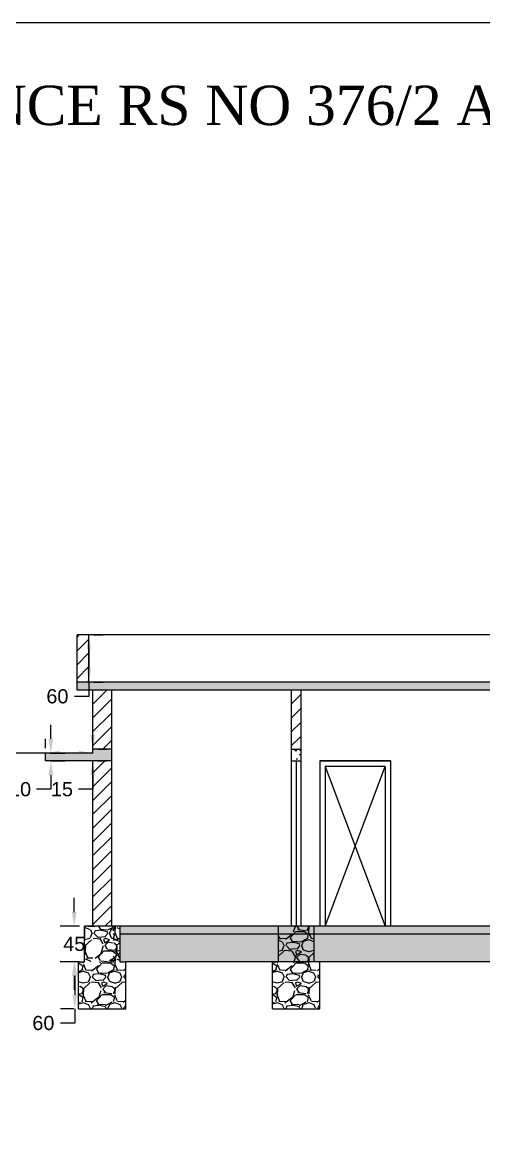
# Model space of a CAD drawing. Header units: inches. Extents: x -2903 to 3367, y -161 to 1064.
# Drawn here: x -123.53 to -117.68, y 1049.95 to 1064.19 of the extents above; entities that cross this region are included whole.
import ezdxf

# ---------------------------------------------------------------- set-up
doc = ezdxf.new("R2010")
doc.units = ezdxf.units.IN
doc.header["$MEASUREMENT"] = 0
doc.linetypes.add('ACAD_ISO03W100', pattern=[30, 12, -18])
doc.styles.add('SA', font='times.ttf')
doc.styles.get("Standard").update_dxf_attribs({"font": 'arial.ttf'})
doc.dimstyles.get("Standard").update_dxf_attribs({"dimtxt": 0.18, "dimasz": 0.18, "dimexe": 0.18, "dimexo": 0.0625, "dimgap": 0.09, "dimtad": 0, "dimtih": 1, "dimtoh": 1, "dimdec": 0, "dimlfac": 100, "dimzin": 0, "dimdsep": 46, "dimtxsty": 'Standard', "dimcen": 0.09, "dimadec": 0, "dimazin": 0, "dimtfac": 1, "dimtdec": 0, "dimtofl": 0, "dimtmove": 0, "dimatfit": 3, "dimfxl": 1, "dimtolj": 1, "dimtzin": 0, "dimarcsym": 0})
pattern_1 = [(49.99999999999999, (-233.3499558439607, 1036.874582260192), (0.2582136657362712, -0.02259076859373424), [0.027, -0.297]), (355, (-233.3499558439607, 1036.874582260192), (-0.04995048010068, 0.2707891681320043), [0.0216, -0.2376]), (100.45144446, (-233.3284380387986, 1036.872699696352), (0.2082631848217603, 0.2481983967487066), [0.02294646911999996, -0.2524111603199994]), (46.18420000000001, (-233.3499558439607, 1036.946582260192), (0.384206879041766, -0.05958694108550755), [0.04049999999999999, -0.4455]), (96.63563549, (-233.3179386157599, 1036.941616669675), (0.3364783004427222, 0.3506826962788381), [0.03441972312, -0.3786169535999999]), (351.1841639899999, (-233.3499558439607, 1036.946582260192), (0.3364783002197183, 0.3506826960971964), [0.0324, -0.35640000036]), (21, (-233.3139558439607, 1036.928582260196), (0.2148865387626462, -0.144942800639522), [0.027, -0.297]), (326.0000000000001, (-233.3139558439607, 1036.928582260196), (0.08759351949176941, 0.2610540162168671), [0.0216, -0.2376]), (71.45144474, (-233.2960486325201, 1036.916503693559), (0.3024800556227896, 0.1161112150102874), [0.0229464684, -0.25241116032]), (37.50000000000001, (-233.3499558439607, 1036.874582260192), (0.00437754791422464, 0.1198417873792721), [0, -0.23472, 0, -0.2412, 0, -0.2385]), (7.499999999999999, (-233.3499558439607, 1036.874582260192), (0.09470503347917349, 0.1419882162776497), [0, -0.13752, 0, -0.22932, 0, -0.0909]), (327.5, (-233.4302358439591, 1036.874582260192), (0.1921760770220672, -0.008119753824376711), [0, -0.09, 0, -0.2808, 0, -0.3726]), (317.5, (-233.4662358439591, 1036.874582260192), (0.209947020963259, 0.03603779363963438), [0, -0.117, 0, -0.18648, 0, -0.2645999999999999])]
pattern_2 = [(45, (-233.3499558439607, 1036.874582260192), (-0.08750446417183526, 0.08750446417183526), [])]

# ---------------------------------------------------------------- blocks, each defined once
blk = doc.blocks.new('*D112')
at = {"color": 0, "lineweight": -2, "transparency": 16777216}
for p, q in [((-123.1727872112398, 1055.086726408648), (-123.1727872112398, 1055.266726408648)), ((-123.177885212298, 1054.906726408648), (-122.9927872112398, 1054.906726408648)), ((-123.177885212298, 1054.806726408657), (-122.9927872112398, 1054.806726408657)), ((-123.1727872112398, 1054.626726408657), (-123.1727872112398, 1054.446726408657)), ((-123.1727872112398, 1054.446726408657), (-123.3527872112398, 1054.446726408657))]:
    blk.add_line(p, q, dxfattribs=at)
at = {"color": 0, "transparency": 16777216}
for points in [[(-123.2027872112398, 1055.086726408648), (-123.1427872112398, 1055.086726408648), (-123.1727872112398, 1054.906726408648)], [(-123.2027872112398, 1054.626726408657), (-123.1427872112398, 1054.626726408657), (-123.1727872112398, 1054.806726408657)]]:
    blk.add_solid(points, dxfattribs=at)
at = {"layer": 'Defpoints', "color": 0, "transparency": 16777216}
for p in [(-123.240385212298, 1054.906726408648), (-123.240385212298, 1054.806726408657), (-123.1727872112398, 1054.806726408657)]:
    blk.add_point(p, dxfattribs=at)
at = {"color": 0, "transparency": 16777216, "insert": (-123.5629304581699, 1054.446726408657), "char_height": 0.18, "attachment_point": 5}
blk.add_mtext('\\A1;10', dxfattribs=at)
blk = doc.blocks.new('*D114')
at = {"color": 0, "lineweight": -2, "transparency": 16777216}
for p, q in [((-122.6278852122987, 1056.406726408648), (-122.5103852122679, 1056.406726408648)), ((-122.6903852122679, 1056.226726408648), (-122.6903852122679, 1055.986726408657)), ((-122.6903852122679, 1055.806726408657), (-122.6903852122679, 1055.626726408657)), ((-122.6278852122987, 1055.806726408657), (-122.5103852122679, 1055.806726408657)), ((-122.6903852122679, 1055.626726408657), (-122.8703852122679, 1055.626726408657))]:
    blk.add_line(p, q, dxfattribs=at)
at = {"color": 0, "transparency": 16777216}
for points in [[(-122.7203852122679, 1056.226726408648), (-122.6603852122679, 1056.226726408648), (-122.6903852122679, 1056.406726408648)], [(-122.7203852122679, 1055.986726408657), (-122.6603852122679, 1055.986726408657), (-122.6903852122679, 1055.806726408657)]]:
    blk.add_solid(points, dxfattribs=at)
at = {"layer": 'Defpoints', "color": 0, "transparency": 16777216}
for p in [(-122.6903852122987, 1056.406726408648), (-122.6903852122987, 1055.806726408657), (-122.6903852122679, 1055.806726408657)]:
    blk.add_point(p, dxfattribs=at)
at = {"color": 0, "transparency": 16777216, "insert": (-123.089491624273, 1055.626726408656), "char_height": 0.18, "attachment_point": 5}
blk.add_mtext('\\A1;60', dxfattribs=at)
blk = doc.blocks.new('*D115')
at = {"color": 0, "lineweight": -2, "transparency": 16777216}
for p, q in [((-123.240385212298, 1054.969226408648), (-123.240385212298, 1055.086726408648)), ((-122.6403852122994, 1054.969226408648), (-122.6403852122994, 1055.086726408648)), ((-123.240385212298, 1054.906726408648), (-123.6646007648221, 1054.906726408648)), ((-122.8203852122994, 1054.906726408648), (-123.0603852122979, 1054.906726408648))]:
    blk.add_line(p, q, dxfattribs=at)
at = {"color": 0, "transparency": 16777216}
for points in [[(-123.0603852122979, 1054.936726408647), (-123.0603852122979, 1054.876726408648), (-123.240385212298, 1054.906726408648)], [(-122.8203852122994, 1054.936726408647), (-122.8203852122994, 1054.876726408648), (-122.6403852122994, 1054.906726408648)]]:
    blk.add_solid(points, dxfattribs=at)
at = {"layer": 'Defpoints', "color": 0, "transparency": 16777216}
for p in [(-123.240385212298, 1054.906726408648), (-122.6403852122994, 1054.906726408648), (-122.6403852122994, 1054.906726408648)]:
    blk.add_point(p, dxfattribs=at)
at = {"color": 0, "transparency": 16777216, "insert": (-123.8837071768276, 1054.906726408648), "char_height": 0.18, "attachment_point": 5}
blk.add_mtext('\\A1;60', dxfattribs=at)
blk = doc.blocks.new('*D116')
at = {"color": 0, "lineweight": -2, "transparency": 16777216}
for p, q in [((-122.8754870353326, 1052.886726408651), (-122.8754870353326, 1053.066726408651)), ((-122.807885212299, 1052.706726408651), (-123.0554870353326, 1052.706726408651)), ((-122.807885212299, 1052.256726408654), (-123.0554870353326, 1052.256726408654)), ((-122.8754870353326, 1052.076726408654), (-122.8754870353326, 1051.896726408654))]:
    blk.add_line(p, q, dxfattribs=at)
at = {"color": 0, "transparency": 16777216}
for points in [[(-122.9054870353326, 1052.886726408651), (-122.8454870353326, 1052.886726408651), (-122.8754870353326, 1052.706726408651)], [(-122.9054870353326, 1052.076726408654), (-122.8454870353326, 1052.076726408654), (-122.8754870353326, 1052.256726408654)]]:
    blk.add_solid(points, dxfattribs=at)
at = {"layer": 'Defpoints', "color": 0, "transparency": 16777216}
for p in [(-122.745385212299, 1052.706726408651), (-122.8754870353326, 1052.256726408654), (-122.745385212299, 1052.256726408654)]:
    blk.add_point(p, dxfattribs=at)
at = {"color": 0, "transparency": 16777216, "insert": (-122.8754870353323, 1052.481726408652), "char_height": 0.18, "attachment_point": 5}
blk.add_mtext('\\A1;45', dxfattribs=at)
blk = doc.blocks.new('*D117')
at = {"color": 0, "lineweight": -2, "transparency": 16777216}
for p, q in [((-122.8828852122998, 1052.256726408654), (-123.0483730101703, 1052.256726408654)), ((-122.8683730101703, 1052.076726408654), (-122.8683730101703, 1051.836726408648)), ((-122.8828852122998, 1051.656726408648), (-123.0483730101703, 1051.656726408648)), ((-122.8683730101703, 1051.656726408648), (-122.8683730101703, 1051.476726408648)), ((-122.8683730101703, 1051.476726408648), (-123.0483730101703, 1051.476726408648))]:
    blk.add_line(p, q, dxfattribs=at)
at = {"color": 0, "transparency": 16777216}
for points in [[(-122.8983730101703, 1052.076726408654), (-122.8383730101703, 1052.076726408654), (-122.8683730101703, 1052.256726408654)], [(-122.8983730101703, 1051.836726408648), (-122.8383730101703, 1051.836726408648), (-122.8683730101703, 1051.656726408648)]]:
    blk.add_solid(points, dxfattribs=at)
at = {"layer": 'Defpoints', "color": 0, "transparency": 16777216}
for p in [(-122.8203852122998, 1052.256726408654), (-122.8683730101703, 1051.656726408648), (-122.8203852122998, 1051.656726408648)]:
    blk.add_point(p, dxfattribs=at)
at = {"color": 0, "transparency": 16777216, "insert": (-123.2674794221755, 1051.476726408648), "char_height": 0.18, "attachment_point": 5}
blk.add_mtext('\\A1;60', dxfattribs=at)
blk = doc.blocks.new('*D131')
at = {"color": 0, "lineweight": -2, "transparency": 16777216}
for p, q in [((-122.6403852122686, 1055.136726408651), (-122.6403852122686, 1055.316726408651)), ((-122.5778852122995, 1054.956726408651), (-122.4603852122686, 1054.956726408651)), ((-122.5778852122995, 1054.806726408657), (-122.4603852122686, 1054.806726408657)), ((-122.6403852122686, 1054.626726408657), (-122.6403852122686, 1054.446726408657)), ((-122.6403852122686, 1054.446726408657), (-122.8203852122686, 1054.446726408657))]:
    blk.add_line(p, q, dxfattribs=at)
at = {"color": 0, "transparency": 16777216}
for points in [[(-122.6703852122686, 1055.136726408651), (-122.6103852122686, 1055.136726408651), (-122.6403852122686, 1054.956726408651)], [(-122.6703852122686, 1054.626726408657), (-122.6103852122686, 1054.626726408657), (-122.6403852122686, 1054.806726408657)]]:
    blk.add_solid(points, dxfattribs=at)
at = {"layer": 'Defpoints', "color": 0, "transparency": 16777216}
for p in [(-122.6403852122995, 1054.956726408651), (-122.6403852122995, 1054.806726408657), (-122.6403852122686, 1054.806726408657)]:
    blk.add_point(p, dxfattribs=at)
at = {"color": 0, "transparency": 16777216, "insert": (-123.0315107238645, 1054.446726408657), "char_height": 0.18, "attachment_point": 5}
blk.add_mtext('\\A1;15', dxfattribs=at)

msp = doc.modelspace()

# ---------------------------------------------------------------- hatches: boundary and pattern name
h = msp.add_hatch()
h.set_pattern_fill('AR-CONC', color=256, scale=0.036)
h.set_pattern_definition(pattern_1)
h.paths.add_polyline_path([(-116.2203852123012, 1055.556726408656), (-116.2203852123012, 1055.70672640865), (-114.370385212299, 1055.70672640865), (-114.370385212299, 1055.806726408656), (-122.8403852123001, 1055.806726408656), (-122.8403852123001, 1055.70672640865), (-116.4603852122991, 1055.70672640865), (-116.4603852122991, 1055.556726408656)])
h.paths.add_polyline_path([(-122.4003852123014, 1054.806726408656), (-122.4003852123014, 1054.95672640865), (-122.6403852122994, 1054.95672640865), (-122.6403852122994, 1054.906726408648), (-123.240385212298, 1054.906726408648), (-123.240385212298, 1054.806726408656)])
h.paths.add_polyline_path([(-112.9303852123003, 1054.866726408654), (-112.9303852123003, 1054.686726408646), (-113.1703852122982, 1054.686726408646), (-113.1703852122982, 1054.506726408653), (-113.4103852122998, 1054.506726408653), (-113.4103852122998, 1054.326726408646), (-113.6503852123014, 1054.326726408646), (-113.6503852123014, 1054.146726408653), (-113.8903852122994, 1054.146726408653), (-113.8903852122994, 1053.966726408645), (-114.130385212301, 1053.966726408645), (-114.130385212301, 1053.786726408652), (-114.370385212299, 1053.786726408652), (-114.370385212299, 1053.606726408645), (-114.6103852123006, 1053.606726408645), (-114.6103852123006, 1053.426726408652), (-114.8503852122985, 1053.426726408652), (-114.8503852122985, 1053.246726408659), (-115.0903852123001, 1053.246726408659), (-115.0903852123001, 1053.066726408651), (-115.3303852123017, 1053.066726408651), (-115.3303852123017, 1052.886726408658), (-115.5703852122997, 1052.886726408658), (-115.5703852122997, 1052.70672640865), (-115.4037185456318, 1052.70672640865), (-112.6570518789658, 1054.766726408648), (-112.0303852122988, 1054.766726408648), (-112.0303852122988, 1054.866726408654)])
h.paths.add_polyline_path([(-111.7903852123009, 1054.766726408648), (-111.7903852123009, 1054.806726408656), (-111.1903852122987, 1054.806726408656), (-111.1903852122987, 1054.906726408648), (-111.7903852123009, 1054.906726408648), (-111.7903852123009, 1054.95672640865), (-112.0303852122988, 1054.95672640865), (-112.0303852122988, 1054.766726408648)])
h.paths.add_polyline_path([(-111.5903852123001, 1058.506726408653), (-111.5903852123001, 1058.606726408645), (-116.6603852122998, 1058.606726408645), (-116.6603852122998, 1058.506726408653)])
h = msp.add_hatch()
h.set_pattern_fill('ANSI31', color=256, scale=0.99)
h.set_pattern_definition(pattern_2)
h.paths.add_polyline_path([(-122.6403852122994, 1052.70672640865), (-122.4003852123014, 1052.70672640865), (-122.4003852123014, 1054.806726408656), (-122.6403852122994, 1054.806726408656)])
h.paths.add_polyline_path([(-122.6403852122994, 1054.95672640865), (-122.4003852123014, 1054.95672640865), (-122.4003852123014, 1055.70672640865), (-122.6403852122994, 1055.70672640865)])
h.paths.add_polyline_path([(-116.2203852123012, 1058.506726408653), (-116.4603852122991, 1058.506726408653), (-116.4603852122991, 1055.806726408656), (-116.2203852123012, 1055.806726408656)])
h.paths.add_polyline_path([(-111.7903852123009, 1058.506726408653), (-112.0303852122988, 1058.506726408653), (-112.0303852122988, 1055.806726408656), (-111.7903852123009, 1055.806726408656), (-111.7903852123009, 1056.303303163556), (-111.8283836738801, 1056.265304701984), (-111.7995792073625, 1056.249488607441), (-111.8995062704225, 1056.174086554019), (-111.8283836738801, 1056.265304701984), (-111.7903852123009, 1056.303303163556)])
h.paths.add_polyline_path([(-111.7903852123009, 1055.70672640865), (-112.0303852122988, 1055.70672640865), (-112.0303852122988, 1054.95672640865), (-111.7903852123009, 1054.95672640865)])
h.paths.add_polyline_path([(-112.0303852122988, 1052.917261043927), (-111.7903852123009, 1053.067656072875), (-111.7903852123009, 1054.766726408648), (-112.0303852122988, 1054.766726408648)])
h.paths.add_polyline_path([(-111.7903852123009, 1053.067656072875), (-112.0303852122988, 1052.917261043927), (-112.0303852122988, 1052.70672640865), (-111.7903852123009, 1052.70672640865)])
h.paths.add_polyline_path([(-112.777939812865, 1053.549973339075), (-112.2683900175025, 1053.549973339075), (-112.2683900175025, 1053.920901033474), (-112.777939812865, 1053.920901033474)], flags=9)
h = msp.add_hatch()
h.set_pattern_fill('ANSI31', color=256, scale=0.99)
h.set_pattern_definition(pattern_2)
h.paths.add_polyline_path([(-122.6903852122987, 1056.406726408648), (-122.8403852123001, 1056.406726408648), (-122.8403852123001, 1055.806726408656), (-122.6903852122987, 1055.806726408656)])
h = msp.add_hatch()
h.set_pattern_fill('ANSI31', color=256)
h.set_pattern_definition([(45, (-233.3499558439607, 1036.874582260192), (-0.08838834764831845, 0.08838834764831845), [])])
h.paths.add_polyline_path([(-120.120385212299, 1054.95672640865), (-120.0003852123, 1054.95672640865), (-120.0003852123, 1055.70672640865), (-120.120385212299, 1055.70672640865)])
h = msp.add_hatch()
h.set_pattern_fill('AR-CONC', color=256, scale=0.036)
h.set_pattern_definition([(49.99999999999999, (-233.3499558439607, 1036.874582260192), (0.2582136657362712, -0.02259076859373424), [0.027, -0.297]), (355, (-233.3499558439607, 1036.874582260192), (-0.04995048010068, 0.2707891681320043), [0.0216, -0.2376]), (100.45144446, (-233.3284380387986, 1036.872699696352), (0.2082631848217603, 0.2481983967487066), [0.02294646911999997, -0.2524111603199995]), (46.18420000000001, (-233.3499558439607, 1036.946582260192), (0.384206879041766, -0.05958694108550755), [0.04049999999999999, -0.4455]), (96.63563549, (-233.3179386157599, 1036.941616669675), (0.3364783004427222, 0.3506826962788381), [0.03441972312, -0.3786169535999999]), (351.1841639899999, (-233.3499558439607, 1036.946582260192), (0.3364783002197183, 0.3506826960971964), [0.0324, -0.35640000036]), (21, (-233.3139558439607, 1036.928582260196), (0.2148865387626462, -0.144942800639522), [0.027, -0.297]), (326.0000000000001, (-233.3139558439607, 1036.928582260196), (0.08759351949176941, 0.2610540162168671), [0.0216, -0.2376]), (71.45144474, (-233.2960486325201, 1036.916503693559), (0.3024800556227896, 0.1161112150102874), [0.0229464684, -0.25241116032]), (37.50000000000001, (-233.3499558439607, 1036.874582260192), (0.00437754791422464, 0.1198417873792721), [0, -0.23472, 0, -0.2412, 0, -0.2385]), (7.499999999999999, (-233.3499558439607, 1036.874582260192), (0.09470503347917349, 0.1419882162776497), [0, -0.13752, 0, -0.22932, 0, -0.0909]), (327.5, (-233.4302358439591, 1036.874582260192), (0.1921760770220672, -0.008119753824376711), [0, -0.09, 0, -0.2808, 0, -0.3726]), (317.5, (-233.4662358439591, 1036.874582260192), (0.209947020963259, 0.03603779363963438), [0, -0.117, 0, -0.18648, 0, -0.2645999999999999])])
h.paths.add_polyline_path([(-120.0003852123, 1054.95672640865), (-120.120385212299, 1054.95672640865), (-120.120385212299, 1054.806726408656), (-120.0003852123, 1054.806726408656)])
at = {"ltscale": 0.1}
h = msp.add_hatch(dxfattribs=at)
h.set_pattern_fill('GRAVEL', color=256, scale=0.4, style=0)
h.set_pattern_definition([(228.012787504, (-122.0753511645589, 1052.858657562159), (-3.200000000000025, -3.6), [0.0538144, -5.327635218829479]), (184.969740728, (-122.111351164559, 1052.818657562151), (4.79999999999999, 0.4000000000000142), [0.0923472, -9.142369904491998]), (132.510447078, (-122.2033511645595, 1052.810657562149), (4.000000000000047, -4.399999999999946), [0.0651152, -6.446413038439879]), (267.273689006, (-122.3593511645586, 1052.710657562158), (0.4000000000000097, 8.000000000000009), [0.08409519999999962, -8.325423216651537]), (292.833654178, (-122.3633511645594, 1052.626657562155), (-1.999999999999995, 4.800000000000012), [0.08246199999999962, -8.163749251235258]), (357.273689006, (-122.3313511645601, 1052.550657562154), (-8.000000000000009, 0.4000000000000103), [0.08409519999999962, -8.325423216651537]), (37.6942404667, (-122.2473511645612, 1052.546657562154), (-5.199999999999998, -3.999999999999986), [0.1112116, -11.0099394195664]), (72.2553283749, (-122.1593511645615, 1052.614657562153), (2.800000000000011, 8.800000000000002), [0.1049951999999995, -10.39452859872529]), (121.429565615, (-122.1273511645586, 1052.714657562159), (-3.200000000000008, 5.199999999999993), [0.08438, -8.3536292438916]), (175.236358309, (-122.1713511645603, 1052.786657562159), (4.399999999999994, -0.4000000000000153), [0.0963328, -4.720305031516919]), (222.397437798, (-122.267351164558, 1052.79465756216), (-4.799999999999981, -4.399999999999988), [0.1245792, -12.33335000191796]), (138.814074834, (-121.9633511645616, 1052.706657562157), (-2.800000000000013, 2.399999999999999), [0.04252039999999981, -4.209537925093853]), (171.46923439, (-121.9953511645608, 1052.734657562148), (5.199999999999998, -0.799999999999998), [0.0808948, -8.008604566462799]), (225, (-122.0753511645589, 1052.746657562151), (0, -0.3999999999999732), [0.0565684, -0.50911702494924]), (203.198590514, (-122.103351164561, 1052.79465756216), (1.999999999999995, 0.7999999999999902), [0.0304632, -3.01584604234556]), (291.801409486, (-122.1313511645594, 1052.782657562158), (-0.3999999999998736, 1.200000000000041), [0.04308119999999999, -2.1109847228538]), (30.96375653209999, (-122.1153511645598, 1052.74265756215), (1.200000000000021, 0.799999999999992), [0.0699716, -2.262409157938119]), (161.565051177, (-122.0553511645585, 1052.778657562157), (0.8000000000000046, -0.3999999999999907), [0.0505964, -1.214314664067359]), (16.389540334, (-122.3633511645594, 1052.782657562158), (3.999999999999986, 1.200000000000017), [0.07088, -7.017138058667758]), (70.3461759419, (-122.2953511645601, 1052.802657562147), (-1.600000000000488, -4.400000000001358), [0.0594644, -5.886963098927599]), (293.198590514, (-122.0553511645585, 1052.858657562159), (-0.7999999999999883, 1.999999999999995), [0.060926, -2.98538324234556]), (343.610459666, (-122.0313511645609, 1052.802657562147), (-3.999999999999986, 1.200000000000017), [0.07087999999999962, -7.017138058667565]), (339.44395478, (-122.3633511645594, 1052.534657562151), (-2.000000000000014, 0.8000000000000097), [0.06835199999999962, -3.349249498126981]), (294.775140569, (-122.2993511645609, 1052.510657562161), (-2.000000000000002, 4.400000000000001), [0.0572712, -5.669857225310401]), (66.8014094864, (-122.0513511645613, 1052.45865756215), (0.7999999999999928, 1.999999999999985), [0.060926, -2.98538324234556]), (17.3540246363, (-122.0273511645601, 1052.514657562162), (-5.199999999999991, -1.599999999999984), [0.06705239999999998, -6.638169445695998]), (69.44395478040002, (-122.2473511645612, 1052.45865756215), (-0.8000000000000028, -1.99999999999998), [0.03417599999999981, -3.383425498126981]), (101.3099324739999, (-122.0753511645589, 1052.45865756215), (-0.3999999999999855, 1.600000000000004), [0.020396, -2.019211805437119]), (165.963756532, (-122.0793511645597, 1052.478657562154), (1.199999999999979, -0.4000000000000006), [0.082462, -1.56678025024708]), (186.009005957, (-122.1593511645615, 1052.498657562158), (4.000000000000015, 0.3999999999999932), [0.07642, -7.565569269817117]), (303.690067526, (-122.1153511645598, 1052.706657562157), (-0.3999999999999949, 0.7999999999999944), [0.05768879999999982, -1.384531710185587]), (353.157226587, (-122.0833511645606, 1052.658657562147), (6.800000000000006, -0.8000000000000211), [0.1007176, -9.97102504961132]), (60.9453959009, (-121.9833511645584, 1052.646657562159), (-1.599999999999988, -2.79999999999999), [0.0411824, -4.077069656394797]), (90, (-121.9633511645616, 1052.682657562152), (-0.4, 0.4), [0.024, -0.376]), (120.256437164, (-122.1673511645595, 1052.510657562161), (1.600000000000003, -2.800000000000001), [0.0555696, -5.501407995779921]), (48.01278750419999, (-122.1953511645615, 1052.558657562156), (3.2, 3.59999999999999), [0.1076288, -5.273820818829479]), (0, (-122.1233511645614, 1052.638657562158), (0.4, 0.4), [0.104, -0.296]), (325.3048464690001, (-122.0193511645584, 1052.638657562158), (4.000000000000055, -2.79999999999993), [0.06324559999999962, -6.261309720336774]), (254.0546040990001, (-121.9673511645587, 1052.60265756215), (-0.4000000000000151, -1.6), [0.0582408, -2.853803155712201]), (207.645975364, (-121.9833511645584, 1052.546657562154), (-7.599999999999981, -4.000000000000015), [0.094826, -9.387789672903759]), (175.42607874, (-122.0673511645609, 1052.502657562159), (-5.199999999999982, 0.4000000000000006), [0.1003196, -9.931629363187561])])
h.paths.add_polyline_path([(-122.2953852122982, 1052.70672640865), (-122.3803852122974, 1052.70672640865), (-122.3803852122974, 1052.256726408653), (-122.2953852122982, 1052.256726408653)])
h.paths.add_polyline_path([(-122.2203852122975, 1052.256726408653), (-122.3803852122974, 1052.256726408653), (-122.3803852122974, 1051.656726408648), (-122.2203852122975, 1051.656726408648)])
h.paths.add_polyline_path([(-122.3803852122974, 1052.256726408653), (-122.6203623424763, 1052.256726408653), (-122.6203623424763, 1051.656726408648), (-122.3803852122974, 1051.656726408648)])
h.paths.add_polyline_path([(-122.6203623424763, 1052.256726408653), (-122.8203852122997, 1052.256726408653), (-122.8203852122997, 1051.656726408648), (-122.6203623424763, 1051.656726408648)])
h = msp.add_hatch(dxfattribs=at)
h.set_pattern_fill('GRAVEL', color=256, scale=0.4, style=0)
h.set_pattern_definition([(228.0128, (-469.2514532359519, 1314.211306313518), (-3.199999292863263, -3.600000536642897), [0.0538144, -5.327635199999996]), (184.9697, (-469.2874532359519, 1314.17130631351), (4.800000420607052, 0.3999965228028208), [0.0923472, -9.14237]), (132.5104, (-469.3794532359525, 1314.163306313523), (3.999996287338721, -4.400003469548479), [0.0651152, -6.4464128]), (267.2737, (-469.5354532359552, 1314.063306313517), (0.3999984070908762, 8.000000117989387), [0.0840952, -8.325423200000001]), (292.8337, (-469.5394532359524, 1313.979306313514), (-2.000003962174856, 4.79999856471111), [0.082462, -8.163749200000002]), (357.2737, (-469.5074532359531, 1313.903306313513), (-8.000000117989387, 0.3999984070908766), [0.0840952, -8.325423200000001]), (37.6942, (-469.4234532359542, 1313.899306313513), (-5.200002938247191, -3.999996162064212), [0.1112116, -11.0099396]), (72.2553, (-469.3354532359544, 1313.967306313512), (2.800004305082163, 8.799998492495671), [0.1049952, -10.3945284]), (121.4296, (-469.3034532359552, 1314.067306313518), (-3.200003293670546, 5.199998014597027), [0.08437999999999962, -8.353629199999938]), (175.2364, (-469.3474532359533, 1314.139306313518), (4.400000378527833, -0.3999966130645042), [0.09633279999999943, -4.720305199999954]), (222.3974, (-469.4434532359546, 1314.147306313519), (-4.800002940429295, -4.399996832805646), [0.1245792, -12.33335]), (138.8141, (-469.1394532359545, 1314.059306313516), (-2.800001178722286, 2.399998925337102), [0.0425204, -4.209537599999999]), (171.4692, (-469.1714532359538, 1314.087306313522), (5.199999313926046, -0.8000031640159161), [0.08089479999999942, -8.008604399999916]), (225, (-469.2514532359519, 1314.09930631351), (0, -0.4000001237795809), [0.0565684, -0.5091168000000001]), (203.1986, (-469.279453235954, 1314.147306313519), (1.99999989226683, 0.8000005301059417), [0.0304632, -3.015845999999998]), (291.8014, (-469.3074532359524, 1314.135306313517), (-0.3999999642002595, 1.200000109204307), [0.04308119999999999, -2.110984799999995]), (30.9638, (-469.2914532359528, 1314.095306313523), (1.199999208915198, 0.8000009934162928), [0.06997159999999943, -2.262409199999976]), (161.5651, (-469.2314532359514, 1314.131306313516), (0.800000173837185, -0.3999993612890831), [0.05059639999999981, -1.214314799999991]), (16.38950000000001, (-469.5394532359524, 1314.135306313517), (4.000000879364779, 1.199997083927186), [0.07088, -7.017138]), (70.3462, (-469.471453235953, 1314.155306313521), (-1.599998098948698, -4.400000854242488), [0.0594644, -5.8869632]), (293.1986, (-469.2314532359514, 1314.211306313518), (-0.8000005301059417, 1.99999989226683), [0.060926, -2.9853832]), (343.6105, (-469.2074532359538, 1314.155306313521), (-4.000000879364779, 1.199997083927186), [0.07087999999999943, -7.017137999999952]), (339.4440000000002, (-469.5394532359524, 1313.88730631351), (-2.000000737816963, 0.7999983985686338), [0.068352, -3.349249599999998]), (294.7751, (-469.4754532359539, 1313.86330631352), (-1.999996875698067, 4.400001368735647), [0.05727119999999971, -5.669857199999952]), (66.80140000000002, (-469.2274532359543, 1313.811306313524), (0.8000005301059419, 1.99999989226683), [0.060926, -2.9853832]), (17.35400000000001, (-469.203453235953, 1313.867306313521), (-5.200000807638731, -1.599997800903645), [0.06705239999999997, -6.638169599999993]), (69.444, (-469.4234532359542, 1313.811306313524), (-0.7999983985686347, -2.000000737816963), [0.034176, -3.383425599999998]), (101.3098999999999, (-469.2514532359519, 1313.811306313524), (-0.3999990528646422, 1.600000300892379), [0.020396, -2.019211599999993]), (165.9638, (-469.2554532359527, 1313.831306313513), (1.200000218395895, -0.3999992229444983), [0.082462, -1.566779999999999]), (186.0089999999999, (-469.3354532359544, 1313.851306313517), (3.999999900362416, 0.3999997269927366), [0.07642, -7.565569199999998]), (303.6901, (-469.2914532359528, 1314.059306313516), (-0.4000005338028763, 0.7999998231084642), [0.05768880000000001, -1.3845316]), (353.1572, (-469.2594532359535, 1314.011306313521), (6.799999746191419, -0.8000031991699043), [0.1007176, -9.9710252]), (60.94540000000001, (-469.1594532359513, 1313.999306313518), (-1.60000001087971, -2.800000153827874), [0.04118239999999971, -4.077069599999962]), (90, (-469.1394532359545, 1314.035306313511), (-0.4, 0.4), [0.024, -0.376]), (120.2563999999999, (-469.3434532359524, 1313.86330631352), (1.599997954721074, -2.800000982341893), [0.0555696, -5.501408000000001]), (48.01279999999999, (-469.3714532359545, 1313.911306313515), (3.199999292863263, 3.600000536642899), [0.1076288, -5.273820799999998]), (0, (-469.2994532359544, 1313.991306313517), (0.4, 0.4), [0.104, -0.296]), (325.3048, (-469.195453235955, 1313.991306313517), (-3.999997703595008, 2.800003443837783), [0.0632456, -6.261309599999998]), (254.0546, (-469.1434532359517, 1313.955306313509), (-0.3999999557185525, -1.60000005066086), [0.0582408, -2.8538032]), (207.6459999999999, (-469.1594532359513, 1313.899306313513), (-7.599998322871838, -4.000003085267672), [0.094826, -9.3877896]), (175.4261, (-469.2434532359539, 1313.855306313518), (-5.200000223324854, 0.3999979204644336), [0.1003195999999993, -9.931629599999908])])
h.paths.add_polyline_path([(-122.2953852122982, 1052.70672640865), (-122.620385212299, 1052.70672640865), (-122.745385212299, 1052.70672640865), (-122.745385212299, 1052.556726408656), (-122.745385212299, 1052.256726408653), (-122.2953852122982, 1052.256726408653)])
h = msp.add_hatch()
h.set_pattern_fill('AR-CONC', color=256, scale=0.036)
h.set_pattern_definition(pattern_1)
h.paths.add_polyline_path([(-112.1353852122984, 1052.606726408645), (-112.1353852122984, 1052.70672640865), (-112.2903679794535, 1052.70672640865), (-112.406907530366, 1052.657990126448), (-112.3892217909224, 1052.70672640865), (-122.2953852122982, 1052.70672640865), (-122.2953852122982, 1052.606726408645)])
h = msp.add_hatch(dxfattribs=at)
h.set_pattern_fill('GRAVEL', color=256, scale=0.4, style=0)
h.set_pattern_definition([(228.012787504, (-119.6153511645598, 1052.858657562159), (-3.200000000000025, -3.6), [0.0538144, -5.327635218829479]), (184.969740728, (-119.6513511645599, 1052.818657562151), (4.79999999999999, 0.4000000000000142), [0.0923472, -9.142369904491998]), (132.510447078, (-119.7433511645604, 1052.810657562149), (4.000000000000047, -4.399999999999946), [0.0651152, -6.446413038439879]), (267.273689006, (-119.8993511645594, 1052.710657562158), (0.4000000000000097, 8.000000000000009), [0.0840951999999996, -8.325423216651535]), (292.833654178, (-119.9033511645603, 1052.626657562155), (-1.999999999999995, 4.800000000000012), [0.0824619999999996, -8.163749251235256]), (357.273689006, (-119.871351164561, 1052.550657562154), (-8.000000000000009, 0.4000000000000103), [0.0840951999999996, -8.325423216651535]), (37.6942404667, (-119.7873511645585, 1052.546657562154), (-5.199999999999998, -3.999999999999986), [0.1112116, -11.0099394195664]), (72.2553283749, (-119.6993511645587, 1052.614657562153), (2.800000000000011, 8.800000000000002), [0.1049951999999995, -10.39452859872529]), (121.429565615, (-119.6673511645595, 1052.714657562159), (-3.200000000000008, 5.199999999999993), [0.08438, -8.3536292438916]), (175.236358309, (-119.7113511645612, 1052.786657562159), (4.399999999999994, -0.4000000000000153), [0.0963328, -4.720305031516919]), (222.397437798, (-119.8073511645589, 1052.79465756216), (-4.799999999999981, -4.399999999999988), [0.1245792, -12.33335000191796]), (138.814074834, (-119.5033511645588, 1052.706657562157), (-2.800000000000013, 2.399999999999999), [0.04252039999999981, -4.209537925093852]), (171.46923439, (-119.5353511645617, 1052.734657562148), (5.199999999999998, -0.799999999999998), [0.0808948, -8.008604566462799]), (225, (-119.6153511645598, 1052.746657562151), (0, -0.3999999999999732), [0.0565684, -0.50911702494924]), (203.198590514, (-119.6433511645582, 1052.79465756216), (1.999999999999995, 0.7999999999999902), [0.0304632, -3.01584604234556]), (291.801409486, (-119.6713511645603, 1052.782657562158), (-0.3999999999998736, 1.200000000000041), [0.04308119999999999, -2.1109847228538]), (30.96375653209999, (-119.6553511645607, 1052.74265756215), (1.200000000000021, 0.799999999999992), [0.0699716, -2.262409157938119]), (161.565051177, (-119.5953511645594, 1052.778657562157), (0.8000000000000046, -0.3999999999999907), [0.0505964, -1.214314664067359]), (16.389540334, (-119.9033511645603, 1052.782657562158), (3.999999999999986, 1.200000000000017), [0.07088, -7.017138058667758]), (70.3461759419, (-119.835351164561, 1052.802657562147), (-1.600000000000488, -4.400000000001358), [0.0594644, -5.886963098927599]), (293.198590514, (-119.5953511645594, 1052.858657562159), (-0.7999999999999883, 1.999999999999995), [0.060926, -2.98538324234556]), (343.610459666, (-119.5713511645617, 1052.802657562147), (-3.999999999999986, 1.200000000000017), [0.07087999999999961, -7.017138058667564]), (339.44395478, (-119.9033511645603, 1052.534657562151), (-2.000000000000014, 0.8000000000000097), [0.06835199999999961, -3.349249498126981]), (294.775140569, (-119.8393511645581, 1052.510657562161), (-2.000000000000002, 4.400000000000001), [0.0572712, -5.669857225310401]), (66.8014094864, (-119.5913511645585, 1052.45865756215), (0.7999999999999928, 1.999999999999985), [0.060926, -2.98538324234556]), (17.3540246363, (-119.5673511645609, 1052.514657562162), (-5.199999999999991, -1.599999999999984), [0.06705239999999998, -6.638169445695998]), (69.44395478040002, (-119.7873511645585, 1052.45865756215), (-0.8000000000000028, -1.99999999999998), [0.0341759999999998, -3.383425498126981]), (101.3099324739999, (-119.6153511645598, 1052.45865756215), (-0.3999999999999855, 1.600000000000004), [0.020396, -2.019211805437119]), (165.963756532, (-119.6193511645606, 1052.478657562154), (1.199999999999979, -0.4000000000000006), [0.082462, -1.56678025024708]), (186.009005957, (-119.6993511645587, 1052.498657562158), (4.000000000000015, 0.3999999999999932), [0.07642, -7.565569269817117]), (303.690067526, (-119.6553511645607, 1052.706657562157), (-0.3999999999999949, 0.7999999999999944), [0.05768879999999981, -1.384531710185587]), (353.157226587, (-119.6233511645614, 1052.658657562147), (6.800000000000006, -0.8000000000000211), [0.1007176, -9.97102504961132]), (60.9453959009, (-119.5233511645592, 1052.646657562159), (-1.599999999999988, -2.79999999999999), [0.0411824, -4.077069656394797]), (90, (-119.5033511645588, 1052.682657562152), (-0.4, 0.4), [0.024, -0.376]), (120.256437164, (-119.7073511645604, 1052.510657562161), (1.600000000000003, -2.800000000000001), [0.0555696, -5.501407995779921]), (48.01278750419999, (-119.7353511645588, 1052.558657562156), (3.2, 3.59999999999999), [0.1076288, -5.273820818829479]), (0, (-119.6633511645587, 1052.638657562158), (0.4, 0.4), [0.104, -0.296]), (325.3048464690001, (-119.5593511645593, 1052.638657562158), (4.000000000000055, -2.79999999999993), [0.06324559999999961, -6.261309720336773]), (254.0546040990001, (-119.5073511645596, 1052.60265756215), (-0.4000000000000151, -1.6), [0.0582408, -2.853803155712201]), (207.645975364, (-119.5233511645592, 1052.546657562154), (-7.599999999999981, -4.000000000000015), [0.094826, -9.387789672903759]), (175.42607874, (-119.6073511645582, 1052.502657562159), (-5.199999999999982, 0.4000000000000006), [0.1003196, -9.931629363187561])])
h.paths.add_polyline_path([(-119.8353852122991, 1052.70672640865), (-120.2853852122998, 1052.70672640865), (-120.2853852122998, 1052.256726408653), (-119.8353852122991, 1052.256726408653)])
h.paths.add_polyline_path([(-119.7603852122984, 1052.256726408653), (-120.2853852122998, 1052.256726408653), (-119.9203852122982, 1051.656726408648), (-119.7603852122984, 1051.656726408648)])
h.paths.add_polyline_path([(-120.2853852122998, 1052.256726408653), (-120.1603623424735, 1052.256726408653), (-120.1603623424735, 1051.656726408648), (-119.9203852122982, 1051.656726408648)], flags=16)
h.paths.add_polyline_path([(-120.1603623424735, 1052.256726408653), (-120.3603852123006, 1052.256726408653), (-120.3603852123006, 1051.656726408648), (-120.1603623424735, 1051.656726408648)])
h = msp.add_hatch()
h.set_pattern_fill('AR-SAND', color=256, scale=0.09)
h.set_pattern_definition([(37.50000000000001, (-233.3499558439607, 1036.874582260192), (-0.005669402229864734, 0.1734141392111843), [0, -0.1368, 0, -0.153, 0, -0.14625]), (7.499999999999999, (-233.3499558439607, 1036.874582260192), (0.1592799034740954, 0.2539931458706766), [0, -0.07379999999999999, 0, -0.1233, 0, -0.04725]), (327.5, (-233.4606558439582, 1036.874582260192), (0.2802727675576345, 0.0005093148183268447), [0, -0.045, 0, -0.162, 0, -0.2115]), (317.5, (-233.4606558439582, 1036.874582260192), (0.2705513944115064, 0.07899080084408244), [0, -0.0225, 0, -0.1062, 0, -0.1215])])
h.paths.add_polyline_path([(-112.2103852122991, 1052.256726408653), (-112.1353852122984, 1052.256726408653), (-112.1353852122984, 1052.606726408645), (-122.2953852122982, 1052.606726408645), (-122.2953852122982, 1052.256726408653), (-122.2203623424748, 1052.256726408653)])

# ---------------------------------------------------------------- linework, layer by layer
for p, q in [((-122.8403852123001, 1055.70672640865), (-122.8403852123001, 1056.406726408648)), ((-116.4603852122991, 1056.406726408648), (-122.8403852123001, 1056.406726408648)), ((-122.6903852122987, 1055.806726408656), (-122.6903852122987, 1056.406726408648)), ((-114.370385212299, 1055.806726408656), (-122.8403852123001, 1055.806726408656)), ((-116.4603852122991, 1055.70672640865), (-122.8403852123001, 1055.70672640865)), ((-122.6403852122994, 1054.906726408648), (-122.6403852122994, 1055.70672640865)), ((-122.4003852123014, 1052.70672640865), (-122.4003852123014, 1055.70672640865)), ((-120.120385212299, 1055.70672640865), (-120.120385212299, 1052.70672640865)), ((-120.0003852123, 1055.70672640865), (-120.0003852123, 1052.70672640865)), ((-123.240385212298, 1054.806726408656), (-123.240385212298, 1054.906726408648)), ((-122.6403852122994, 1054.906726408648), (-123.240385212298, 1054.906726408648)), ((-122.4003852123014, 1054.95672640865), (-122.6403852122994, 1054.95672640865)), ((-120.120385212299, 1054.95672640865), (-120.0003852123, 1054.95672640865)), ((-122.4003852123014, 1054.806726408656), (-123.240385212298, 1054.806726408656)), ((-122.6403852122994, 1052.700950167869), (-122.6403852122994, 1054.806726408656)), ((-120.120385212299, 1054.806726408656), (-120.0003852123, 1054.806726408656)), ((-120.0603852123013, 1054.806726408656), (-120.0603852123013, 1052.70672640865)), ((-119.7603852122984, 1054.806726408656), (-119.7603852122984, 1052.70672640865)), ((-118.8603852123006, 1054.806726408656), (-119.7603852122984, 1054.806726408656)), ((-119.7603852122984, 1054.806726408656), (-118.8603852123006, 1054.806726408656)), ((-118.8603852123006, 1054.806726408656), (-118.8603852123006, 1052.70672640865)), ((-119.6903852122987, 1054.736726408649), (-119.6903852122987, 1052.70672640865)), ((-118.9303852123003, 1054.736726408649), (-119.6903852122987, 1054.736726408649)), ((-119.6903852122987, 1054.736726408649), (-118.9303852123003, 1052.70672640865)), ((-119.6903852122987, 1052.70672640865), (-118.9303852123003, 1054.736726408649)), ((-118.9303852123003, 1054.736726408649), (-118.9303852123003, 1052.70672640865)), ((-111.6853852123013, 1052.70672640865), (-122.745385212299, 1052.70672640865)), ((-119.8353852122991, 1052.70672640865), (-120.2853852122998, 1052.70672640865)), ((-112.1353852122984, 1052.606726408645), (-122.2953852122982, 1052.606726408645)), ((-122.8203852122997, 1052.256726408653), (-122.745385212299, 1052.256726408653)), ((-122.2953852122982, 1052.256726408653), (-122.2203623424748, 1052.256726408653)), ((-112.2103852122991, 1052.256726408653), (-122.2203623424748, 1052.256726408653)), ((-122.8203852122997, 1051.656726408648), (-122.2203623424748, 1051.656726408648)), ((-120.3603852123006, 1051.656726408648), (-119.7603623424757, 1051.656726408648))]:
    msp.add_line(p, q)
for p, q in [((-122.745385212299, 1052.256726408653), (-122.745385212299, 1052.70672640865)), ((-122.745385212299, 1052.70672640865), (-122.745385212299, 1052.556726408656)), ((-122.2953852122982, 1052.70672640865), (-122.2953852122982, 1052.256726408653)), ((-120.2853852122998, 1052.70672640865), (-120.2853852122998, 1052.256726408653)), ((-119.8353852122991, 1052.70672640865), (-119.8353852122991, 1052.256726408653)), ((-122.8203852122997, 1051.656726408648), (-122.8203852122997, 1052.256726408653)), ((-120.3603852123006, 1051.656726408648), (-120.3603852123006, 1052.256726408653))]:
    msp.add_line(p, q, dxfattribs=at)
at = {"linetype": 'ACAD_ISO03W100', "ltscale": 0.1}
for p, q in [((-122.2203623424748, 1051.656726408648), (-122.2203623424748, 1052.256726408653)), ((-119.7603623424757, 1051.656726408648), (-119.7603623424757, 1052.256726408653))]:
    msp.add_line(p, q, dxfattribs=at)
msp.add_lwpolyline([(-97.74395826888122, 1064.187901004857), (-97.74395826888122, 1036.48790100486), (-137.7439582688812, 1036.48790100486), (-137.7439582688812, 1064.187901004857)], close=True)

# ---------------------------------------------------------------- texts
at = {"color": 6, "insert": (-134.2213154157171, 1063.384718776054), "char_height": 0.5, "width": 140.248541557063, "attachment_point": 1, "style": 'SA'}
msp.add_mtext('\\A1;{\\C256; PLAN OF PROPOSED RESIDENCE RS NO 376/2 AT EDAYUR PANCHAYATH}', dxfattribs=at)

# ---------------------------------------------------------------- dimensions: what is measured, and where the dimension line sits
for base, p1, p2, picture, middle in [((-122.6903852122679, 1055.806726408657), (-122.6903852122987, 1056.406726408648), (-122.6903852122987, 1055.806726408656), '*D114', (-123.089491624273, 1055.626726408656)), ((-123.1727872112398, 1054.806726408657), (-123.240385212298, 1054.906726408648), (-123.240385212298, 1054.806726408656), '*D112', (-123.5629304581699, 1054.446726408657)), ((-122.6403852122686, 1054.806726408657), (-122.6403852122994, 1054.95672640865), (-122.6403852122994, 1054.806726408656), '*D131', (-123.0315107238645, 1054.446726408657)), ((-122.8683730101703, 1051.656726408648), (-122.8203852122997, 1052.256726408653), (-122.8203852122997, 1051.656726408648), '*D117', (-123.2674794221755, 1051.476726408648))]:
    dim = msp.add_linear_dim(base=base, p1=p1, p2=p2, angle=90, dimstyle='Standard')
    dim.commit()
    dim.dimension.update_dxf_attribs({"geometry": picture, "text_midpoint": middle})
dim = msp.add_linear_dim(base=(-122.6403852122994, 1054.906726408648), p1=(-123.240385212298, 1054.906726408648), p2=(-122.6403852122994, 1054.906726408648), dimstyle='Standard')
dim.commit()
dim.dimension.update_dxf_attribs({"geometry": '*D115', "text_midpoint": (-123.8837071768276, 1054.906726408648), "dimtype": 160})
dim = msp.add_linear_dim(base=(-122.8754870353326, 1052.256726408654), p1=(-122.745385212299, 1052.70672640865), p2=(-122.745385212299, 1052.256726408653), angle=90, dimstyle='Standard')
dim.commit()
dim.dimension.update_dxf_attribs({"geometry": '*D116', "text_midpoint": (-122.8754870353323, 1052.481726408652), "dimtype": 160})

doc.saveas('drawing.dxf')
